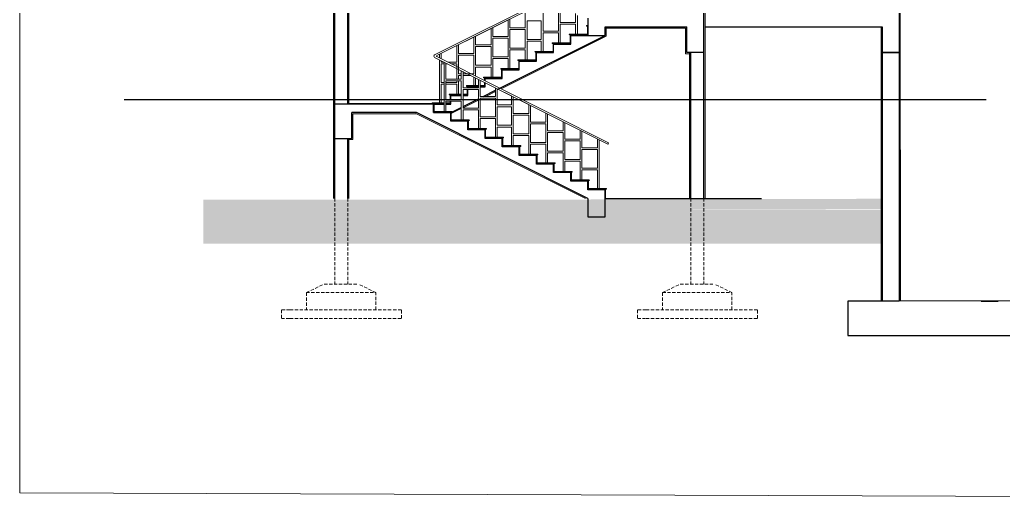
# Model space of a CAD drawing. Header units: millimetres. Extents: x -1932176 to 78768, y -1967 to 1266654.
# Drawn here: x -397321 to -380112, y 380000 to 388533 of the extents above; entities that cross this region are included whole.
import ezdxf

# ---------------------------------------------------------------- set-up
doc = ezdxf.new("R2010")
doc.units = ezdxf.units.MM
doc.linetypes.add('HIDDEN2', pattern=[4.7625, 3.175, -1.5875])
for name, color, linetype, lineweight in [('NAMES', 252, 'Continuous', 15), ('PLASTER', 252, 'Continuous', 15), ('SHEET', 7, 'Continuous', 13)]:
    doc.layers.add(name, color=color, linetype=linetype, lineweight=lineweight)

msp = doc.modelspace()

# ---------------------------------------------------------------- hatches: boundary and pattern name
at = {"layer": 'NAMES'}
h = msp.add_hatch(dxfattribs=at)
h.set_pattern_fill('ANGLE', color=256, scale=10)
h.set_pattern_definition([(0, (-1278851.364, 541881.18), (0, 69.85), [50.8, -19.05]), (90, (-1278851.364, 541881.18), (-69.85, 4e-15), [50.8, -19.05])])
h.paths.add_polyline_path([(-387483.93213, 385386.02164), (-394108.86138, 385386.02164), (-394108.86138, 385200.72621), (-387483.93213, 385200.72621)])
h.paths.add_polyline_path([(-382231.48554, 385399.21035), (-387483.93213, 385386.02164), (-387483.93213, 385200.72621), (-382231.48554, 385213.91491)])
h.paths.add_polyline_path([(-382251.48554, 385386.02164), (-382231.48554, 385399.21035), (-382231.48554, 385213.91491), (-382251.48554, 385200.72621)])
h.paths.add_polyline_path([(-389089.11017, 385386.02164), (-382251.48554, 385200.72621)])
h = msp.add_hatch(dxfattribs=at)
h.set_pattern_fill('EARTH', color=256, scale=20, angle=40)
h.set_pattern_definition([(40, (-1278851.36, 541881.18), (15.653618, 178.92167), [127, -127]), (40, (-1278881.98, 541917.66), (15.653618, 178.92167), [127, -127]), (40, (-1278912.59, 541954.15), (15.653618, 178.92167), [127, -127]), (130, (-1278910.63, 541976.51), (-178.92167, 15.653618), [127, -127]), (130, (-1278874.15, 542007.12), (-178.92167, 15.653618), [127, -127]), (130, (-1278837.67, 542037.74), (-178.92167, 15.653618), [127, -127])])
h.paths.add_polyline_path([(-387483.93213, 385200.72621), (-394108.86138, 385200.72621), (-394108.86138, 384611.03331), (-387483.93213, 384611.03331)])
h.paths.add_polyline_path([(-382251.48554, 385200.72621), (-387483.93213, 385200.72621), (-387483.93213, 384611.03331), (-382251.48554, 384611.03331)])

# ---------------------------------------------------------------- linework, layer by layer
for p, q in [((-391809.40563, 385406.43746), (-391809.40563, 416177.29517)), ((-385349.40563, 385406.43746), (-385349.40563, 416189.11336)), ((-381931.48554, 411456.43746), (-381931.48554, 383606.43746)), ((-391579.40563, 387056.43746), (-391579.40563, 389606.43746)), ((-387379.40563, 388556.43746), (-387379.40563, 388256.43746)), ((-387379.40563, 388256.43746), (-387379.40563, 388406.43746)), ((-387079.40563, 388406.43746), (-385649.40563, 388406.43746)), ((-387079.40563, 388256.43746), (-387079.40563, 388406.43746)), ((-385649.40563, 387956.43746), (-385649.40563, 388406.43746)), ((-382231.48554, 387956.43746), (-382231.48554, 388406.43746)), ((-382231.48554, 388406.43746), (-382231.48554, 383606.43746)), ((-388964.40563, 387313.93746), (-387079.40563, 388256.43746)), ((-387679.40563, 388106.43746), (-387679.40563, 388256.43746)), ((-387679.40563, 388256.43746), (-387379.40563, 388256.43746)), ((-387379.40563, 388256.43746), (-387079.40563, 388256.43746)), ((-387979.40563, 387956.43746), (-387979.40563, 388106.43746)), ((-387979.40563, 388106.43746), (-387679.40563, 388106.43746)), ((-388279.40563, 387806.43746), (-388279.40563, 387956.43746)), ((-388279.40563, 387956.43746), (-387979.40563, 387956.43746)), ((-385349.40563, 387956.43746), (-385649.40563, 387956.43746)), ((-385579.40563, 385406.43746), (-385579.40563, 387956.43746)), ((-381931.48554, 387956.43746), (-382251.48554, 387956.43746)), ((-388579.40563, 387656.43746), (-388579.40563, 387806.43746)), ((-388579.40563, 387806.43746), (-388279.40563, 387806.43746)), ((-388879.40563, 387506.43746), (-388879.40563, 387656.43746)), ((-388879.40563, 387656.43746), (-388579.40563, 387656.43746)), ((-389179.40563, 387464.02924), (-389179.40563, 387506.43746)), ((-389179.40563, 387506.43746), (-388879.40563, 387506.43746)), ((-389179.40563, 387356.43746), (-389179.40563, 387430.80839)), ((-389779.40563, 387134.57759), (-389779.40563, 387206.43746)), ((-389779.40563, 387206.43746), (-389594.40563, 387206.43746)), ((-389564.40563, 387206.43746), (-389479.40563, 387206.43746)), ((-389479.40563, 387340.71772), (-389479.40563, 387356.43746)), ((-389479.40563, 387356.43746), (-389294.40563, 387356.43746)), ((-389479.40563, 387206.43746), (-389479.40563, 387310.71772)), ((-389264.40563, 387356.43746), (-389179.40563, 387356.43746)), ((-389210.84512, 387190.71772), (-388994.40563, 387298.93746)), ((-380412.5255, 387131.43746), (-395490.09493, 387131.43746)), ((-390079.40563, 387056.43746), (-391809.40563, 387056.43746)), ((-390079.40563, 386906.43746), (-390079.40563, 387066.43746)), ((-390079.40563, 386906.43746), (-390079.40563, 387056.43746)), ((-390079.40563, 387056.43746), (-389894.40563, 387056.43746)), ((-389864.40563, 387056.43746), (-389779.40563, 387056.43746)), ((-389779.40563, 387056.43746), (-389779.40563, 387104.57759)), ((-389564.40563, 387013.93746), (-389294.40563, 387148.93746)), ((-390379.40563, 386906.43746), (-391509.40563, 386906.43746)), ((-391509.40563, 386456.43746), (-391509.40563, 386906.43746)), ((-387379.40563, 385406.43746), (-390379.40563, 386906.43746)), ((-390079.40563, 386906.43746), (-389779.40563, 386906.43746)), ((-389779.40563, 386906.43746), (-390079.40563, 386906.43746)), ((-389779.40563, 386756.43746), (-389779.40563, 386906.43746)), ((-389769.40563, 386911.43746), (-389594.40563, 386998.93746)), ((-389479.40563, 386756.43746), (-389779.40563, 386756.43746)), ((-389479.40563, 386606.43746), (-389479.40563, 386756.43746)), ((-389179.40563, 386606.43746), (-389479.40563, 386606.43746)), ((-389179.40563, 386456.43746), (-389179.40563, 386606.43746)), ((-391809.40563, 386456.43746), (-391509.40563, 386456.43746)), ((-391579.40563, 385406.43746), (-391579.40563, 386456.43746)), ((-388879.40563, 386456.43746), (-389179.40563, 386456.43746)), ((-388879.40563, 386306.43746), (-388879.40563, 386456.43746)), ((-388579.40563, 386306.43746), (-388879.40563, 386306.43746)), ((-388579.40563, 386156.43746), (-388579.40563, 386306.43746)), ((-388279.40563, 386156.43746), (-388579.40563, 386156.43746)), ((-388279.40563, 386006.43746), (-388279.40563, 386156.43746)), ((-387979.40563, 386006.43746), (-388279.40563, 386006.43746)), ((-387979.40563, 385856.43746), (-387979.40563, 386006.43746)), ((-387679.40563, 385856.43746), (-387979.40563, 385856.43746)), ((-387679.40563, 385706.43746), (-387679.40563, 385856.43746)), ((-387379.40563, 385706.43746), (-387679.40563, 385706.43746)), ((-387379.40563, 385556.43746), (-387379.40563, 385706.43746)), ((-387079.40563, 385556.43746), (-387379.40563, 385556.43746)), ((-387079.40563, 385406.43746), (-387079.40563, 385556.43746)), ((-387379.40563, 385406.43746), (-387379.40563, 385085.74326)), ((-387079.40563, 385406.43746), (-384342.88121, 385406.43746)), ((-387079.40563, 385085.74326), (-387079.40563, 385406.43746)), ((-381912.72993, 385406.43746), (-381931.48554, 385406.43746)), ((-387379.40563, 385085.74326), (-387079.40563, 385085.74326)), ((-382231.48554, 383606.43746), (-382831.48554, 383606.43746)), ((-381931.48554, 383606.43746), (-382231.48554, 383606.43746)), ((-379064.18482, 383612.73836), (-381931.48554, 383606.43746)), ((-380501.48554, 383606.43746), (-380201.48554, 383606.43746)), ((-382831.48554, 383006.43746), (-380201.48554, 383006.43746)), ((-380201.48554, 383006.43746), (-379064.18482, 383006.43746))]:
    msp.add_line(p, q)
at = {"ltscale": 30}
for p, q in [((-385329.40563, 388406.43746), (-382231.48554, 388406.43746)), ((-382831.48554, 383606.43746), (-382831.48554, 383006.43746))]:
    msp.add_line(p, q, dxfattribs=at)
at = {"color": 51, "ltscale": 30, "true_color": 0xf7f281}
msp.add_line((-382231.48554, 387956.43746), (-381911.48554, 387956.43746), dxfattribs=at)
at = {"layer": 'NAMES', "color": 253, "linetype": 'HIDDEN2', "lineweight": 18, "ltscale": 18, "transparency": 33554534}
for p, q in [((-391809.40563, 385406.43746), (-391809.40563, 383906.43746)), ((-391579.40563, 385406.43746), (-391579.40563, 383906.43746)), ((-385579.40563, 385406.43746), (-385579.40563, 383906.43746)), ((-385349.40563, 385406.43746), (-385349.40563, 383906.43746)), ((-392304.72841, 383756.43746), (-391992.64012, 383906.43746)), ((-391992.64012, 383906.43746), (-391392.64012, 383906.43746)), ((-391088.64542, 383756.43746), (-391392.64012, 383906.43746)), ((-386074.72841, 383756.43746), (-385762.64012, 383906.43746)), ((-385762.64012, 383906.43746), (-385162.64012, 383906.43746)), ((-384858.64542, 383756.43746), (-385162.64012, 383906.43746)), ((-392304.72841, 383756.43746), (-391088.64542, 383756.43746)), ((-392304.72841, 383756.43746), (-392304.72841, 383456.43746)), ((-391088.64542, 383456.43746), (-391088.64542, 383756.43746)), ((-386074.72841, 383756.43746), (-384858.64542, 383756.43746)), ((-386074.72841, 383756.43746), (-386074.72841, 383456.43746)), ((-384858.64542, 383456.43746), (-384858.64542, 383756.43746)), ((-392592.64012, 383456.43746), (-392742.64012, 383456.43746)), ((-392742.64012, 383456.43746), (-392742.64012, 383306.43746)), ((-392592.64012, 383456.43746), (-390792.64012, 383456.43746)), ((-390642.64012, 383456.43746), (-390792.64012, 383456.43746)), ((-390642.64012, 383306.43746), (-390642.64012, 383456.43746)), ((-386362.64012, 383456.43746), (-386512.64012, 383456.43746)), ((-386512.64012, 383456.43746), (-386512.64012, 383306.43746)), ((-386362.64012, 383456.43746), (-384562.64012, 383456.43746)), ((-384412.64012, 383456.43746), (-384562.64012, 383456.43746)), ((-384412.64012, 383306.43746), (-384412.64012, 383456.43746)), ((-392742.64012, 383306.43746), (-392592.64012, 383306.43746)), ((-392592.64012, 383306.43746), (-390792.64012, 383306.43746)), ((-390792.64012, 383306.43746), (-390642.64012, 383306.43746)), ((-386512.64012, 383306.43746), (-386362.64012, 383306.43746)), ((-386362.64012, 383306.43746), (-384562.64012, 383306.43746)), ((-384562.64012, 383306.43746), (-384412.64012, 383306.43746))]:
    msp.add_line(p, q, dxfattribs=at)
at = {"layer": 'PLASTER'}
for p, q in [((-391829.40563, 385406.43746), (-391829.40563, 416195.91305)), ((-385329.40563, 385406.43746), (-385329.40563, 416195.91305)), ((-381931.48554, 412536.43746), (-381911.48554, 383606.43746)), ((-391559.40563, 387056.43746), (-391559.40563, 389606.43746)), ((-387399.40563, 388428.43746), (-387379.40563, 388428.43746)), ((-387379.40563, 388416.43746), (-387399.40563, 388416.43746)), ((-387389.40563, 388266.43746), (-387389.40563, 388416.43746)), ((-387389.40563, 388416.43746), (-387379.40563, 388416.43746)), ((-388899.89741, 387323.83089), (-387059.40565, 388244.07678)), ((-387699.40563, 388278.43746), (-387379.40563, 388278.43746)), ((-387689.40563, 388116.43746), (-387689.40563, 388266.43746)), ((-387689.40563, 388266.43746), (-387389.40563, 388266.43746)), ((-387379.40563, 388266.43746), (-387689.40563, 388266.43746)), ((-385669.40563, 388386.43746), (-387079.40563, 388384.85718)), ((-387079.40563, 388384.85718), (-387059.40565, 388384.87959)), ((-387059.40565, 388384.87959), (-387059.40565, 388244.07678)), ((-386777.16737, 388385.19592), (-386774.68427, 388386.43746)), ((-385669.40563, 387936.43746), (-385669.40563, 388386.43746)), ((-387999.40563, 388128.43746), (-387689.40563, 388128.43746)), ((-387689.40563, 388116.43746), (-387999.40563, 388116.43746)), ((-387989.40563, 387966.43746), (-387989.40563, 388116.43746)), ((-387989.40563, 388116.43746), (-387689.40563, 388116.43746)), ((-388299.40563, 387978.43746), (-387989.40563, 387978.43746)), ((-387989.40563, 387966.43746), (-388299.40563, 387966.43746)), ((-388289.40563, 387816.43746), (-388289.40563, 387966.43746)), ((-388289.40563, 387966.43746), (-387989.40563, 387966.43746)), ((-385579.40563, 387936.43746), (-385669.40563, 387936.43746)), ((-385599.40563, 385406.43746), (-385599.40563, 387956.43746)), ((-385579.40563, 387956.43746), (-385579.40563, 387936.43746)), ((-388599.40563, 387828.43746), (-388289.40563, 387828.43746)), ((-388289.40563, 387816.43746), (-388599.40563, 387816.43746)), ((-388589.40563, 387666.43746), (-388589.40563, 387816.43746)), ((-388589.40563, 387816.43746), (-388289.40563, 387816.43746)), ((-388899.40563, 387678.43746), (-388589.40563, 387678.43746)), ((-388589.40563, 387666.43746), (-388899.40563, 387666.43746)), ((-388889.40563, 387516.43746), (-388889.40563, 387666.43746)), ((-388889.40563, 387666.43746), (-388589.40563, 387666.43746)), ((-389674.40563, 387404.57759), (-389674.40563, 387228.43746)), ((-389499.40563, 387378.43746), (-389294.40563, 387378.43746)), ((-389264.40563, 387378.43746), (-389189.40563, 387378.43746)), ((-389199.40563, 387528.43746), (-388889.40563, 387528.43746)), ((-388889.40563, 387516.43746), (-389199.40563, 387516.43746)), ((-389189.40563, 387469.04513), (-389189.40563, 387516.43746)), ((-389189.40563, 387516.43746), (-388889.40563, 387516.43746)), ((-389189.40563, 387366.43746), (-389189.40563, 387435.82587)), ((-389799.40563, 387228.43746), (-389594.40563, 387228.43746)), ((-389594.40563, 387216.43746), (-389799.40563, 387216.43746)), ((-389789.40563, 387134.57759), (-389789.40563, 387216.43746)), ((-389789.40563, 387216.43746), (-389594.40563, 387216.43746)), ((-389564.40563, 387228.43746), (-389489.40563, 387228.43746)), ((-389564.40563, 387216.43746), (-389489.40563, 387216.43746)), ((-389489.40563, 387216.43746), (-389564.40563, 387216.43746)), ((-389294.40563, 387366.43746), (-389499.40563, 387366.43746)), ((-389489.40563, 387340.71772), (-389489.40563, 387366.43746)), ((-389489.40563, 387366.43746), (-389294.40563, 387366.43746)), ((-389489.40563, 387216.43746), (-389489.40563, 387310.71772)), ((-389264.40563, 387366.43746), (-389189.40563, 387366.43746)), ((-389189.40563, 387366.43746), (-389264.40563, 387366.43746)), ((-389166.12376, 387190.71772), (-388994.40563, 387276.57678)), ((-390069.40563, 387066.43746), (-391579.40563, 387066.43746)), ((-390099.40563, 387078.43746), (-389894.40563, 387078.43746)), ((-389894.40563, 387066.43746), (-390099.40563, 387066.43746)), ((-390069.40563, 387066.43746), (-389894.40563, 387066.43746)), ((-390069.40563, 386916.43746), (-390069.40563, 387056.43746)), ((-389864.40563, 387078.43746), (-389789.40563, 387078.43746)), ((-389864.40563, 387066.43746), (-389789.40563, 387066.43746)), ((-389789.40563, 387066.43746), (-389864.40563, 387066.43746)), ((-389789.40563, 387066.43746), (-389789.40563, 387104.57759)), ((-389564.40563, 386991.57678), (-389294.40563, 387126.57678)), ((-391489.40563, 386436.43746), (-391489.40563, 386886.43746)), ((-391489.40563, 386886.43746), (-390380.99328, 386886.43746)), ((-387424.12699, 385406.43746), (-390388.34991, 386888.54892)), ((-389759.40563, 386928.43746), (-390069.40563, 386928.43746)), ((-389769.40563, 386916.43746), (-390069.40563, 386916.43746)), ((-390069.40563, 386916.43746), (-389759.40563, 386916.43746)), ((-389769.40563, 386889.07678), (-389594.40563, 386976.57678)), ((-389769.40563, 386766.43746), (-389769.40563, 386916.43746)), ((-389459.40563, 386778.43746), (-389769.40563, 386778.43746)), ((-389469.40563, 386766.43746), (-389769.40563, 386766.43746)), ((-389769.40563, 386766.43746), (-389459.40563, 386766.43746)), ((-389469.40563, 386616.43746), (-389469.40563, 386766.43746)), ((-389159.40563, 386628.43746), (-389469.40563, 386628.43746)), ((-389169.40563, 386616.43746), (-389469.40563, 386616.43746)), ((-389469.40563, 386616.43746), (-389159.40563, 386616.43746)), ((-389169.40563, 386466.43746), (-389169.40563, 386616.43746)), ((-391579.40563, 386456.43746), (-391579.40563, 386436.43746)), ((-391579.40563, 386436.43746), (-391489.40563, 386436.43746)), ((-391559.40563, 385406.43746), (-391559.40563, 386456.43746)), ((-388859.40563, 386478.43746), (-389169.40563, 386478.43746)), ((-388869.40563, 386466.43746), (-389169.40563, 386466.43746)), ((-389169.40563, 386466.43746), (-388859.40563, 386466.43746)), ((-388869.40563, 386316.43746), (-388869.40563, 386466.43746)), ((-388559.40563, 386328.43746), (-388869.40563, 386328.43746)), ((-388569.40563, 386316.43746), (-388869.40563, 386316.43746)), ((-388869.40563, 386316.43746), (-388559.40563, 386316.43746)), ((-388569.40563, 386166.43746), (-388569.40563, 386316.43746)), ((-388259.40563, 386178.43746), (-388569.40563, 386178.43746)), ((-388269.40563, 386166.43746), (-388569.40563, 386166.43746)), ((-388569.40563, 386166.43746), (-388259.40563, 386166.43746)), ((-388269.40563, 386016.43746), (-388269.40563, 386166.43746)), ((-387959.40563, 386028.43746), (-388269.40563, 386028.43746)), ((-387969.40563, 386016.43746), (-388269.40563, 386016.43746)), ((-388269.40563, 386016.43746), (-387959.40563, 386016.43746)), ((-387969.40563, 385866.43746), (-387969.40563, 386016.43746)), ((-387659.40563, 385878.43746), (-387969.40563, 385878.43746)), ((-387669.40563, 385866.43746), (-387969.40563, 385866.43746)), ((-387969.40563, 385866.43746), (-387659.40563, 385866.43746)), ((-387669.40563, 385716.43746), (-387669.40563, 385866.43746)), ((-387484.40563, 385904.57759), (-387484.40563, 385728.43746)), ((-387359.40563, 385728.43746), (-387669.40563, 385728.43746)), ((-387369.40563, 385716.43746), (-387669.40563, 385716.43746)), ((-387669.40563, 385716.43746), (-387359.40563, 385716.43746)), ((-387369.40563, 385566.43746), (-387369.40563, 385716.43746)), ((-387059.40563, 385578.43746), (-387369.40563, 385578.43746)), ((-387069.40563, 385566.43746), (-387369.40563, 385566.43746)), ((-387369.40563, 385566.43746), (-387059.40563, 385566.43746)), ((-387069.40563, 385406.43746), (-387069.40563, 385566.43746)), ((-387079.40563, 385406.43746), (-387069.40563, 385406.43746))]:
    msp.add_line(p, q, dxfattribs=at)
at = {"layer": 'PLASTER', "color": 18, "linetype": 'Continuous', "lineweight": 20, "ltscale": 5, "true_color": 0x000000}
for p, q in [((-388109.47435, 388899.11114), (-390062.46493, 387919.20141)), ((-388075.96842, 388882.35817), (-390012.50184, 387910.7058)), ((-387864.40563, 388484.57759), (-387864.40563, 388776.57678)), ((-388474.40563, 388390.71772), (-388474.40563, 388682.44297)), ((-388164.40563, 388334.57759), (-388164.40563, 388660.71772)), ((-387894.40563, 388334.57759), (-387894.40563, 388660.71772)), ((-387594.40563, 388484.57759), (-387594.40563, 388641.57678)), ((-387564.40563, 388278.43746), (-387564.40563, 388604.57759)), ((-388774.40563, 388531.91848), (-390012.50184, 387910.7058)), ((-388774.40563, 388240.71772), (-388774.40563, 388531.91848)), ((-388744.40563, 388390.71772), (-388744.40563, 388546.97093)), ((-388444.40563, 388184.57759), (-388444.40563, 388510.71772)), ((-388444.40563, 388510.71772), (-388194.40563, 388510.71772)), ((-388194.40563, 388184.57759), (-388194.40563, 388510.71772)), ((-387864.40563, 388484.57759), (-387594.40563, 388484.57759)), ((-387864.40563, 388128.43746), (-387864.40563, 388454.57759)), ((-387864.40563, 388454.57759), (-387594.40563, 388454.57759)), ((-387594.40563, 388278.43746), (-387594.40563, 388454.57759)), ((-389344.40563, 388090.71772), (-389344.40563, 388245.92194)), ((-389074.40563, 388090.71772), (-389074.40563, 388381.39399)), ((-389044.40563, 388240.71772), (-389044.40563, 388396.44643)), ((-389044.40563, 388240.71772), (-388774.40563, 388240.71772)), ((-388744.40563, 388390.71772), (-388474.40563, 388390.71772)), ((-388744.40563, 388034.57759), (-388744.40563, 388360.71772)), ((-388744.40563, 388360.71772), (-388474.40563, 388360.71772)), ((-388474.40563, 388034.57759), (-388474.40563, 388360.71772)), ((-388164.40563, 388334.57759), (-387894.40563, 388334.57759)), ((-388164.40563, 387978.43746), (-388164.40563, 388304.57759)), ((-388164.40563, 388304.57759), (-387894.40563, 388304.57759)), ((-387894.40563, 388128.43746), (-387894.40563, 388304.57759)), ((-389674.40563, 387790.71772), (-389674.40563, 388080.345)), ((-389644.40563, 387940.71772), (-389644.40563, 388095.39745)), ((-389374.40563, 387940.71772), (-389374.40563, 388230.86949)), ((-389344.40563, 388090.71772), (-389074.40563, 388090.71772)), ((-389044.40563, 387884.57759), (-389044.40563, 388210.71772)), ((-389044.40563, 388210.71772), (-388774.40563, 388210.71772)), ((-388774.40563, 387884.57759), (-388774.40563, 388210.71772)), ((-388444.40563, 388184.57759), (-388194.40563, 388184.57759)), ((-388444.40563, 387828.43746), (-388444.40563, 388154.57759)), ((-388444.40563, 388154.57759), (-388194.40563, 388154.57759)), ((-388194.40563, 387978.43746), (-388194.40563, 388154.57759)), ((-389974.40563, 387862.79277), (-389974.40563, 387929.8205)), ((-389944.40563, 387847.74509), (-389944.40563, 387944.87295)), ((-389644.40563, 387940.71772), (-389374.40563, 387940.71772)), ((-389644.40563, 387584.57759), (-389644.40563, 387910.71772)), ((-389644.40563, 387910.71772), (-389374.40563, 387910.71772)), ((-389374.40563, 387584.57759), (-389374.40563, 387910.71772)), ((-389344.40563, 387734.57759), (-389344.40563, 388060.71772)), ((-389344.40563, 388060.71772), (-389074.40563, 388060.71772)), ((-389074.40563, 387734.57759), (-389074.40563, 388060.71772)), ((-388744.40563, 388034.57759), (-388474.40563, 388034.57759)), ((-388744.40563, 387678.43746), (-388744.40563, 388004.57759)), ((-388744.40563, 388004.57759), (-388474.40563, 388004.57759)), ((-388474.40563, 387828.43746), (-388474.40563, 388004.57759)), ((-390062.46493, 387873.8819), (-387032.53576, 386353.62005)), ((-390012.50184, 387881.90142), (-387017.57738, 386379.67922)), ((-389974.40563, 387078.43746), (-389974.40563, 387829.6983)), ((-389944.40563, 387790.71772), (-389944.40563, 387814.64585)), ((-389944.40563, 387790.71772), (-389896.71612, 387790.71772)), ((-389944.40563, 387434.57759), (-389944.40563, 387760.71772)), ((-389944.40563, 387760.71772), (-389894.40563, 387760.71772)), ((-389894.40563, 387640.71772), (-389894.40563, 387789.55843)), ((-389894.40563, 387640.71772), (-389894.40563, 387789.55843)), ((-389864.40563, 387490.71772), (-389864.40563, 387774.50598)), ((-389864.40563, 387760.71772), (-389836.92519, 387760.71772)), ((-389830.71228, 387790.71772), (-389674.40563, 387790.71772)), ((-389770.9024, 387760.71772), (-389674.40563, 387760.71772)), ((-389674.40563, 387490.71772), (-389674.40563, 387760.71772)), ((-389344.40563, 387734.57759), (-389074.40563, 387734.57759)), ((-389344.40563, 387734.57759), (-389074.40563, 387734.57759)), ((-389044.40563, 387884.57759), (-388774.40563, 387884.57759)), ((-389044.40563, 387528.43746), (-389044.40563, 387854.57759)), ((-389044.40563, 387854.57759), (-388774.40563, 387854.57759)), ((-388774.40563, 387678.43746), (-388774.40563, 387854.57759)), ((-389894.40563, 387284.57759), (-389894.40563, 387640.71772)), ((-389644.40563, 387584.57759), (-389594.40563, 387584.57759)), ((-389644.40563, 387490.71772), (-389644.40563, 387554.57759)), ((-389644.40563, 387554.57759), (-389594.40563, 387554.57759)), ((-389594.40563, 387490.71772), (-389594.40563, 387637.98495)), ((-389564.40563, 387340.71772), (-389564.40563, 387623.98149)), ((-389564.40563, 387378.43746), (-389564.40563, 387623.98149)), ((-389564.40563, 387584.57759), (-389374.40563, 387584.57759)), ((-389564.40563, 387554.57759), (-389426.0815, 387554.57759)), ((-389344.40563, 387546.79148), (-389344.40563, 387704.57759)), ((-389344.40563, 387704.57759), (-389074.40563, 387704.57759)), ((-389344.40563, 387704.57759), (-389074.40563, 387704.57759)), ((-389074.40563, 387528.43746), (-389074.40563, 387704.57759)), ((-389944.40563, 387434.57759), (-389894.40563, 387434.57759)), ((-389944.40563, 387078.43746), (-389944.40563, 387404.57759)), ((-389944.40563, 387404.57759), (-389894.40563, 387404.57759)), ((-389594.40563, 387490.71772), (-389864.40563, 387490.71772)), ((-389864.40563, 387284.57759), (-389864.40563, 387462.45466)), ((-389864.40563, 387434.57759), (-389674.40563, 387434.57759)), ((-389864.40563, 387404.57759), (-389674.40563, 387404.57759)), ((-389674.40563, 387434.57759), (-389674.40563, 387461.23237)), ((-389644.40563, 387228.43746), (-389644.40563, 387461.03937)), ((-389594.40563, 387134.57759), (-389594.40563, 387460.71772)), ((-389374.40563, 387378.43746), (-389374.40563, 387528.64931)), ((-389344.40563, 387378.43746), (-389344.40563, 387513.59686)), ((-389294.40563, 387340.71772), (-389294.40563, 387488.50944)), ((-389264.40563, 387190.71772), (-389264.40563, 387473.45699)), ((-389894.40563, 386928.43746), (-389894.40563, 387325.12952)), ((-389864.40563, 387134.57759), (-389864.40563, 387325.12952)), ((-389294.40563, 387340.71772), (-389564.40563, 387340.71772)), ((-389564.40563, 386984.57759), (-389564.40563, 387310.71772)), ((-389294.40563, 387310.71772), (-389564.40563, 387310.71772)), ((-389294.40563, 386984.57759), (-389294.40563, 387310.71772)), ((-388994.40563, 387190.71772), (-388994.40563, 387337.98495)), ((-388964.40563, 387322.9325), (-388714.40563, 387197.49542)), ((-388964.40563, 387040.71772), (-388964.40563, 387322.9325)), ((-389594.40563, 387134.57759), (-389864.40563, 387134.57759)), ((-389864.40563, 386928.43746), (-389864.40563, 387104.57759)), ((-389594.40563, 387104.57759), (-389864.40563, 387104.57759)), ((-389864.40563, 386928.43746), (-389864.40563, 387104.57759)), ((-389594.40563, 386778.43746), (-389594.40563, 387104.57759)), ((-388994.40563, 387190.71772), (-389264.40563, 387190.71772)), ((-389264.40563, 386834.57759), (-389264.40563, 387160.71772)), ((-388994.40563, 387160.71772), (-389264.40563, 387160.71772)), ((-388994.40563, 386834.57759), (-388994.40563, 387160.71772)), ((-388714.40563, 387040.71772), (-388964.40563, 387040.71772)), ((-388714.40563, 387040.71772), (-388714.40563, 387197.49542)), ((-388684.40563, 387182.44297), (-388414.40563, 387046.97093)), ((-388684.40563, 386890.71772), (-388684.40563, 387182.44297)), ((-388414.40563, 386890.71772), (-388414.40563, 387046.97093)), ((-388384.40563, 387031.91848), (-387041.8131, 386358.27494)), ((-388384.40563, 386740.71772), (-388384.40563, 387031.91848)), ((-389294.40563, 386984.57759), (-389564.40563, 386984.57759)), ((-389564.40563, 386778.43746), (-389564.40563, 386954.57759)), ((-389294.40563, 386954.57759), (-389564.40563, 386954.57759)), ((-389294.40563, 386628.43746), (-389294.40563, 386954.57759)), ((-388964.40563, 386684.57759), (-388964.40563, 387010.71772)), ((-388714.40563, 387010.71772), (-388964.40563, 387010.71772)), ((-388714.40563, 386684.57759), (-388714.40563, 387010.71772)), ((-388414.40563, 386890.71772), (-388684.40563, 386890.71772)), ((-388684.40563, 386534.57759), (-388684.40563, 386860.71772)), ((-388414.40563, 386860.71772), (-388684.40563, 386860.71772)), ((-388414.40563, 386534.57759), (-388414.40563, 386860.71772)), ((-388114.40563, 386740.71772), (-388114.40563, 386896.44643)), ((-388084.40563, 386590.71772), (-388084.40563, 386881.39399)), ((-388994.40563, 386834.57759), (-389264.40563, 386834.57759)), ((-389264.40563, 386628.43746), (-389264.40563, 386804.57759)), ((-388994.40563, 386804.57759), (-389264.40563, 386804.57759)), ((-388994.40563, 386478.43746), (-388994.40563, 386804.57759)), ((-388714.40563, 386684.57759), (-388964.40563, 386684.57759)), ((-388114.40563, 386740.71772), (-388384.40563, 386740.71772)), ((-388384.40563, 386384.57759), (-388384.40563, 386710.71772)), ((-388114.40563, 386710.71772), (-388384.40563, 386710.71772)), ((-388114.40563, 386384.57759), (-388114.40563, 386710.71772)), ((-387814.40563, 386590.71772), (-387814.40563, 386745.92194)), ((-387784.40563, 386440.71772), (-387784.40563, 386730.86949)), ((-388964.40563, 386478.43746), (-388964.40563, 386654.57759)), ((-388714.40563, 386654.57759), (-388964.40563, 386654.57759)), ((-388714.40563, 386328.43746), (-388714.40563, 386654.57759)), ((-388414.40563, 386534.57759), (-388684.40563, 386534.57759)), ((-387814.40563, 386590.71772), (-388084.40563, 386590.71772)), ((-388084.40563, 386234.57759), (-388084.40563, 386560.71772)), ((-387814.40563, 386560.71772), (-388084.40563, 386560.71772)), ((-387814.40563, 386234.57759), (-387814.40563, 386560.71772)), ((-387514.40563, 386440.71772), (-387514.40563, 386595.39745)), ((-387484.40563, 386290.71772), (-387484.40563, 386580.345)), ((-388684.40563, 386328.43746), (-388684.40563, 386504.57759)), ((-388414.40563, 386504.57759), (-388684.40563, 386504.57759)), ((-388414.40563, 386178.43746), (-388414.40563, 386504.57759)), ((-388114.40563, 386384.57759), (-388384.40563, 386384.57759)), ((-388384.40563, 386178.43746), (-388384.40563, 386354.57759)), ((-388114.40563, 386354.57759), (-388384.40563, 386354.57759)), ((-388114.40563, 386028.43746), (-388114.40563, 386354.57759)), ((-387514.40563, 386440.71772), (-387784.40563, 386440.71772)), ((-387784.40563, 386084.57759), (-387784.40563, 386410.71772)), ((-387514.40563, 386410.71772), (-387784.40563, 386410.71772)), ((-387514.40563, 386084.57759), (-387514.40563, 386410.71772)), ((-387214.40563, 386290.71772), (-387214.40563, 386444.87295)), ((-387184.40563, 385578.43746), (-387184.40563, 386429.8205)), ((-387814.40563, 386234.57759), (-388084.40563, 386234.57759)), ((-387814.40563, 386234.57759), (-388084.40563, 386234.57759)), ((-388084.40563, 386028.43746), (-388084.40563, 386204.57759)), ((-387814.40563, 386204.57759), (-388084.40563, 386204.57759)), ((-387814.40563, 386204.57759), (-388084.40563, 386204.57759)), ((-387814.40563, 385878.43746), (-387814.40563, 386204.57759)), ((-387214.40563, 386290.71772), (-387484.40563, 386290.71772)), ((-387484.40563, 385934.57759), (-387484.40563, 386260.71772)), ((-387214.40563, 386260.71772), (-387484.40563, 386260.71772)), ((-387214.40563, 385934.57759), (-387214.40563, 386260.71772)), ((-387514.40563, 386084.57759), (-387784.40563, 386084.57759)), ((-387784.40563, 385878.43746), (-387784.40563, 386054.57759)), ((-387514.40563, 386054.57759), (-387784.40563, 386054.57759)), ((-387514.40563, 385728.43746), (-387514.40563, 386054.57759)), ((-387214.40563, 385934.57759), (-387484.40563, 385934.57759)), ((-387214.40563, 385904.57759), (-387484.40563, 385904.57759)), ((-387214.40563, 385578.43746), (-387214.40563, 385904.57759))]:
    msp.add_line(p, q, dxfattribs=at)
at = {"layer": 'PLASTER', "color": 0}
msp.add_line((-382251.48554, 388406.43746), (-382251.48554, 383606.43746), dxfattribs=at)
at = {"layer": 'PLASTER', "color": 18, "linetype": 'Continuous', "lineweight": 20, "ltscale": 50, "true_color": 0x000000}
msp.add_line((-389594.40563, 387460.71772), (-389864.40563, 387462.45466), dxfattribs=at)
at = {"layer": 'PLASTER'}
for centre, radius, start, end in [((-387399.40563, 388422.43746), 6, 90, 270), ((-387699.40563, 388272.43746), 6, 90, 270), ((-387999.40563, 388122.43746), 6, 90, 270), ((-390046.92591, 387896.54165), 27.47591, 124.440546273, 235.559453727), ((-390012.50184, 387896.30361), 14.40219, 90, 270), ((-388299.40563, 387972.43746), 6, 90, 270), ((-388599.40563, 387822.43746), 6, 90, 270), ((-388899.40563, 387672.43746), 6, 90, 270), ((-389499.40563, 387372.43746), 6, 90, 270), ((-389199.40563, 387522.43746), 6, 90, 270), ((-389799.40563, 387222.43746), 6, 90, 270), ((-390099.40563, 387072.43746), 6, 90, 270), ((-389759.40563, 386922.43746), 6, 270, 90), ((-389459.40563, 386772.43746), 6, 270, 90), ((-389159.40563, 386622.43746), 6, 270, 90), ((-388859.40563, 386472.43746), 6, 270, 90), ((-388559.40563, 386322.43746), 6, 270, 90), ((-388259.40563, 386172.43746), 6, 270, 90), ((-387959.40563, 386022.43746), 6, 270, 90), ((-387659.40563, 385872.43746), 6, 270, 90), ((-387359.40563, 385722.43746), 6, 270, 90), ((-387059.40563, 385572.43746), 6, 270, 90)]:
    msp.add_arc(centre, radius, start, end, dxfattribs=at)
at = {"layer": 'PLASTER', "color": 18, "linetype": 'Continuous', "lineweight": 20, "ltscale": 5, "true_color": 0x000000}
msp.add_arc((-387035.39208, 386375.42752), 18.31503, 249.476781868, 13.423243921, dxfattribs=at)
at = {"layer": 'SHEET'}
msp.add_lwpolyline([(-397320.66447, 417863.34346), (-326918.79622, 417606.90636), (-326918.79622, 380000.11822), (-397320.66447, 380256.55533)], close=True, dxfattribs=at)

doc.saveas('drawing.dxf')
